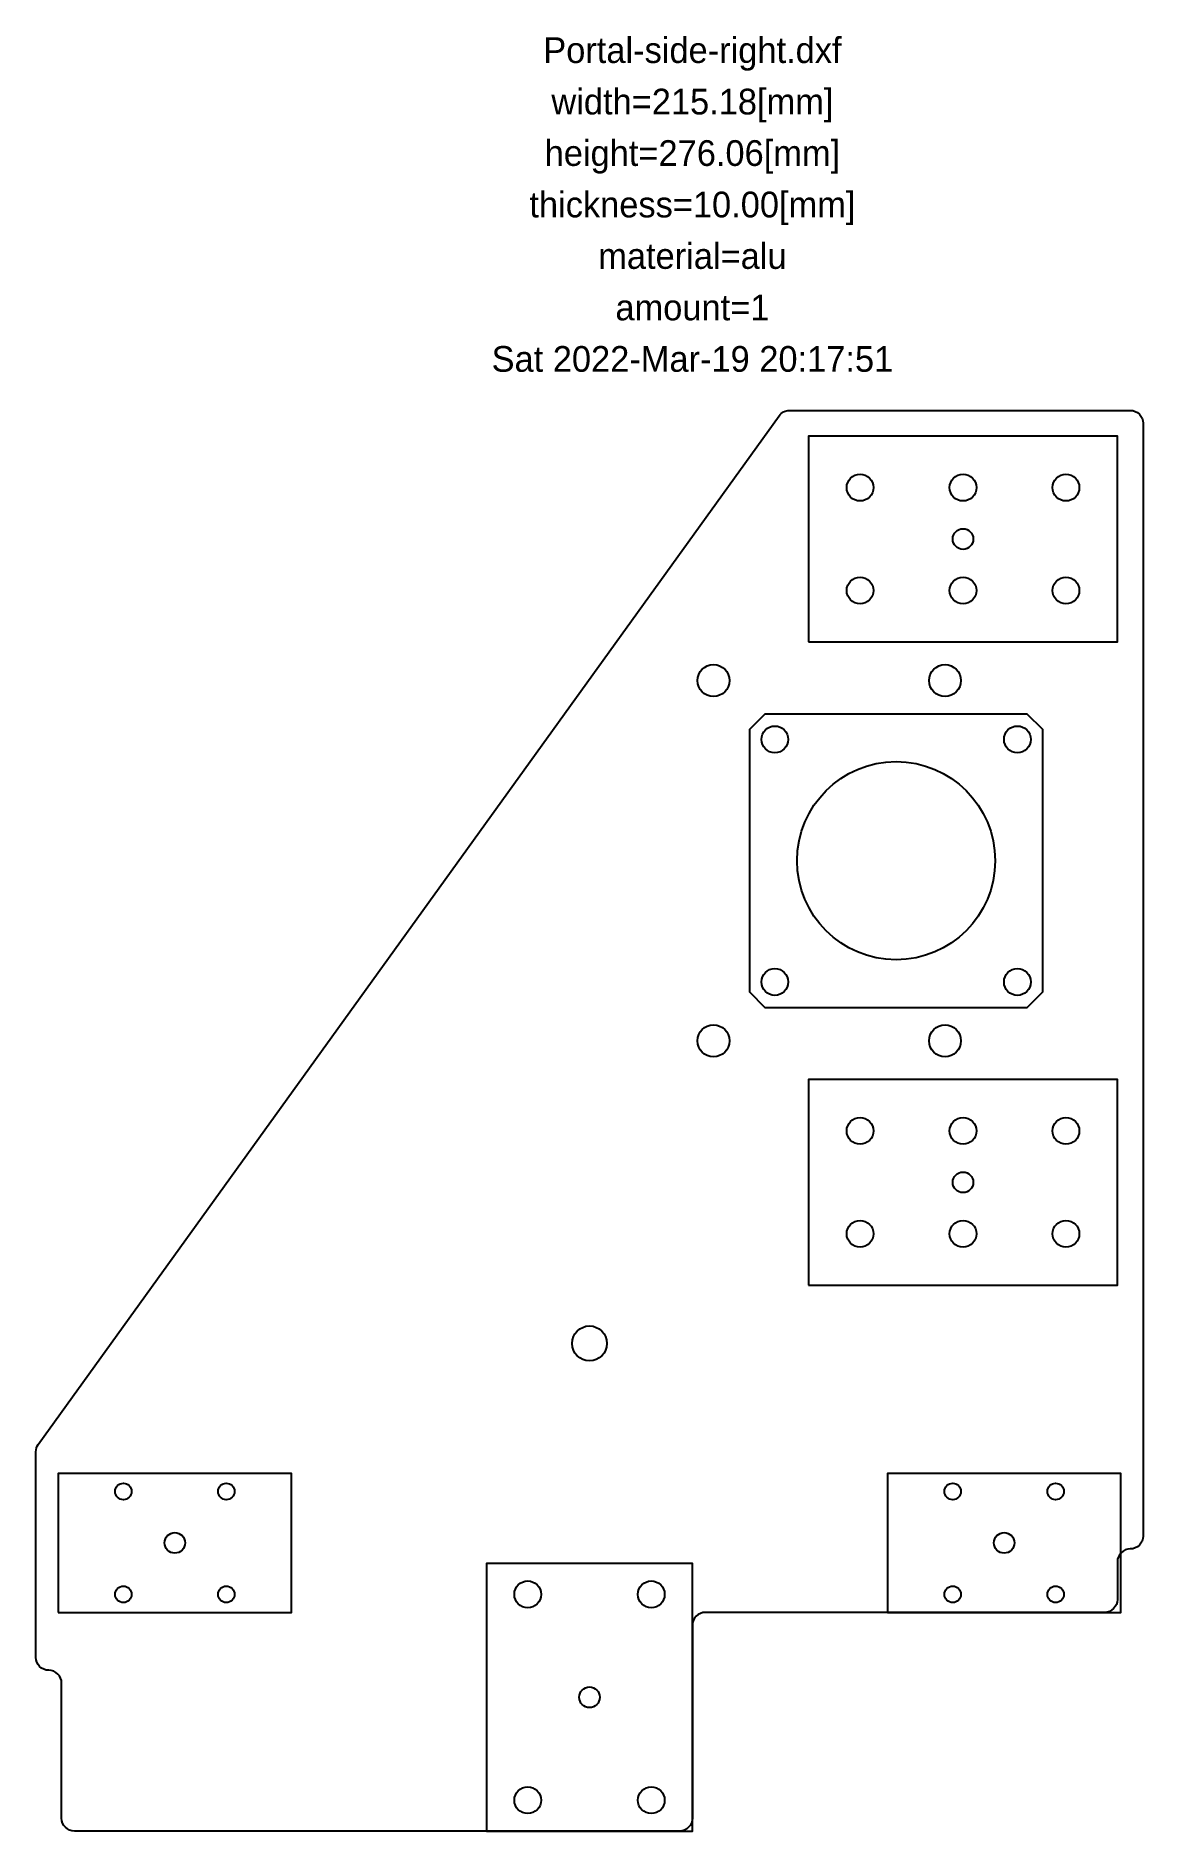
# Model space of a CAD drawing. Header units: metres. Extents: x -215 to 0, y 0 to 349.
import ezdxf
from ezdxf.enums import TextEntityAlignment as Align

# ---------------------------------------------------------------- set-up
doc = ezdxf.new("R2010")
doc.units = ezdxf.units.M
doc.layers.add('annotation', color=2, linetype='Continuous')
doc.layers.add('outline', color=2, linetype='Continuous')
doc.styles.add('LiberationSerif', font='LiberationSerif-Regular.ttf')

msp = doc.modelspace()

# ---------------------------------------------------------------- linework, layer by layer
msp.add_lwpolyline([(-2.5, 54.82), (-2.5, 54.82, 0.414214), (-5, 52.32), (-5, 45, -0.414214), (-7.5, 42.5), (-85.09, 42.5, 0.414214), (-87.59, 40), (-87.59, 2.5, -0.414214), (-90.09, 0), (-207.68, 0, -0.414214), (-210.18, 2.5), (-210.18, 28.75, 0.414214), (-212.68, 31.25), (-212.68, 31.25, -0.414214), (-215.18, 33.75), (-215.18, 73.69, -0.157311), (-214.71, 75.15), (-70.75, 275.02, -0.241187), (-68.72, 276.06), (-2.5, 276.06, -0.414214), (0, 273.56), (0, 57.32, -0.414214)], format="xyb", close=True)
for centre, radius in [((-55, 261.06), 2.6), ((-35, 261.06), 2.6), ((-15, 261.06), 2.6), ((-55, 241.06), 2.6), ((-35, 241.06), 2.6), ((-15, 241.06), 2.6), ((-83.5, 223.56), 3.1), ((-38.5, 223.56), 3.1), ((-71.57, 212.13), 2.6), ((-24.43, 212.13), 2.6), ((-48, 188.56), 19.25), ((-71.57, 164.99), 2.6), ((-24.43, 164.99), 2.6), ((-83.5, 153.56), 3.1), ((-38.5, 153.56), 3.1), ((-55, 136.06), 2.6), ((-35, 136.06), 2.6), ((-15, 136.06), 2.6), ((-55, 116.06), 2.6), ((-35, 116.06), 2.6), ((-15, 116.06), 2.6), ((-107.59, 94.75), 3.4), ((-198.18, 66), 1.6), ((-178.18, 66), 1.6), ((-37, 66), 1.6), ((-17, 66), 1.6), ((-198.18, 46), 1.6), ((-178.18, 46), 1.6), ((-119.59, 46), 2.6), ((-95.59, 46), 2.6), ((-37, 46), 1.6), ((-17, 46), 1.6), ((-119.59, 6), 2.6), ((-95.59, 6), 2.6)]:
    msp.add_circle(centre, radius)
at = {"layer": 'outline'}
for points in [[(-65, 231.06), (-5, 231.06), (-5, 271.06), (-65, 271.06)], [(-73.5, 160.06), (-22.5, 160.06), (-19.5, 163.06), (-19.5, 214.06), (-22.5, 217.06), (-73.5, 217.06), (-76.5, 214.06), (-76.5, 163.06)], [(-65, 106.06), (-5, 106.06), (-5, 146.06), (-65, 146.06)], [(-210.88, 42.5), (-165.48, 42.5), (-165.48, 69.5), (-210.88, 69.5)], [(-49.7, 42.5), (-4.3, 42.5), (-4.3, 69.5), (-49.7, 69.5)], [(-127.59, 0), (-87.59, 0), (-87.59, 52), (-127.59, 52)]]:
    msp.add_lwpolyline(points, close=True, dxfattribs=at)
for centre in [(-35, 251.06), (-35, 126.06), (-188.18, 56), (-27, 56), (-107.59, 26)]:
    msp.add_circle(centre, 2, dxfattribs=at)

# ---------------------------------------------------------------- texts
at = {"layer": 'annotation', "style": 'LiberationSerif'}
for s, p in [('Portal-side-right.dxf', (-87.59, 346.06)), ('width=215.18[mm]', (-87.59, 336.06)), ('height=276.06[mm]', (-87.59, 326.06)), ('thickness=10.00[mm]', (-87.59, 316.06)), ('material=alu', (-87.59, 306.06)), ('amount=1', (-87.59, 296.06)), ('Sat 2022-Mar-19 20:17:51', (-87.59, 286.06))]:
    msp.add_text(s, height=5, dxfattribs=at).set_placement(p, align=Align.MIDDLE_CENTER)

doc.saveas('drawing.dxf')
